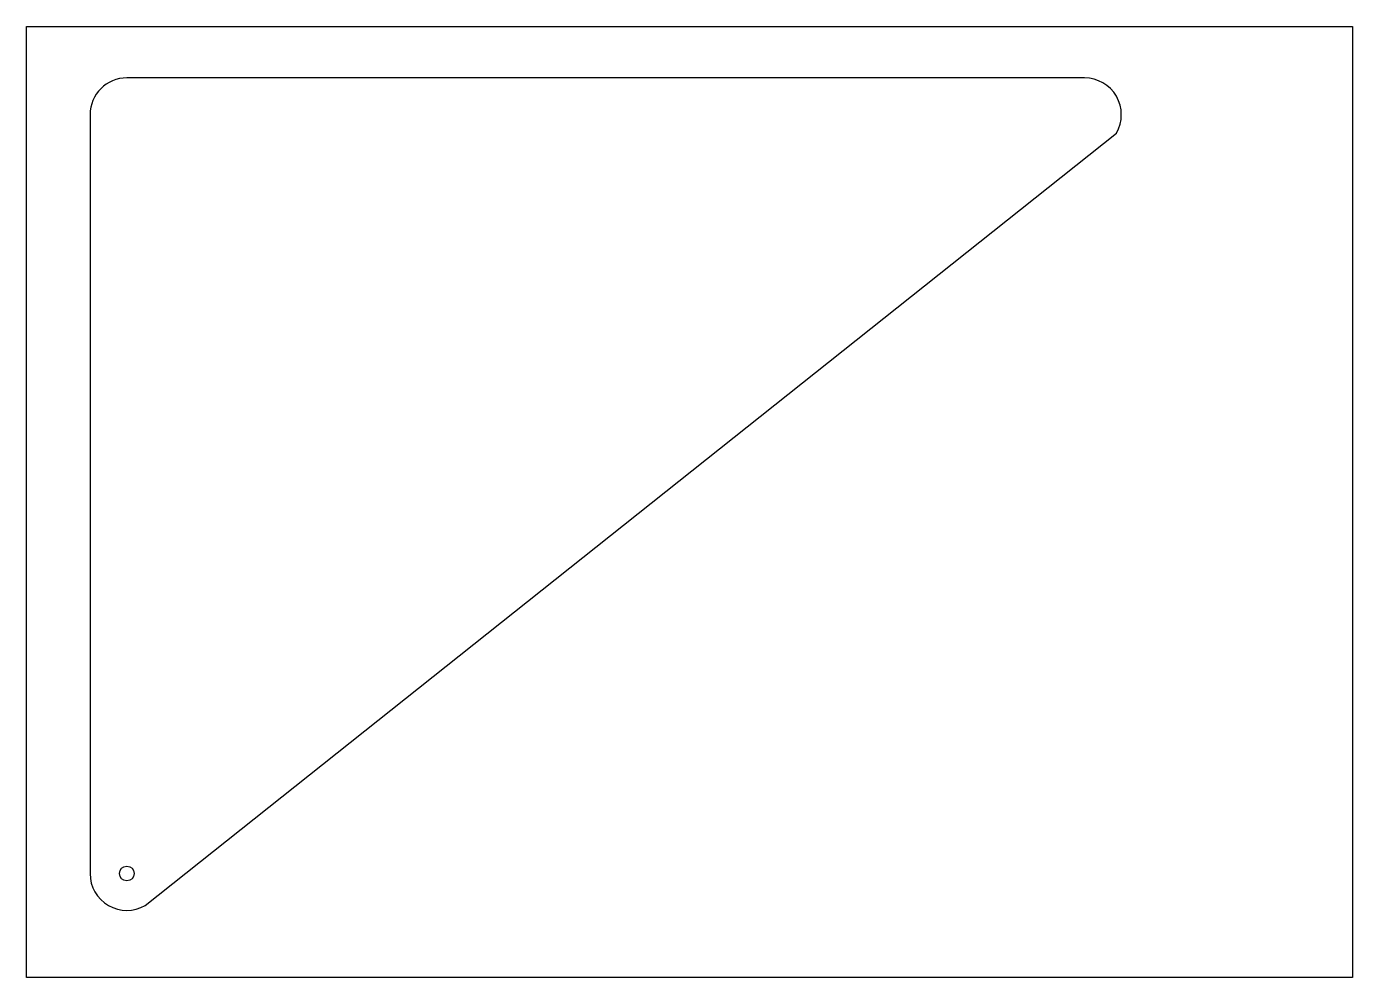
# Model space of a CAD drawing. Header units: millimetres. Extents: x -14 to 166, y -14 to 115.
import ezdxf

# ---------------------------------------------------------------- set-up
doc = ezdxf.new("R2010")
doc.units = ezdxf.units.MM

msp = doc.modelspace()

# ---------------------------------------------------------------- linework, layer by layer
at = {"color": 7, "linetype": 'Continuous', "lineweight": 25}
for p, q in [((130, 108), (0, 108)), ((-5, 103), (-5, 0)), ((2.5, -4.33), (134.33, 100.5))]:
    msp.add_line(p, q, dxfattribs=at)
msp.add_lwpolyline([(-13.62, 114.97), (166.38, 114.97), (166.38, -14.11), (-13.62, -14.11)], close=True)
msp.add_circle((0, 0), 1, dxfattribs=at)
for centre, start, end in [((0, 103), 90, 180), ((130, 103), 330, 90), ((0, 0), 180, 300)]:
    msp.add_arc(centre, 5, start, end, dxfattribs=at)

doc.saveas('drawing.dxf')
